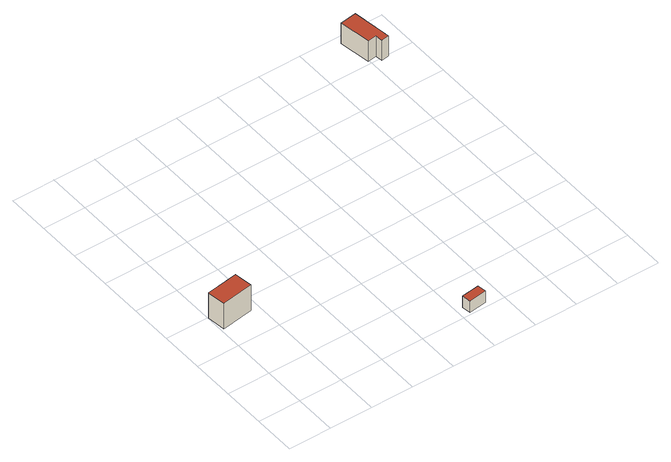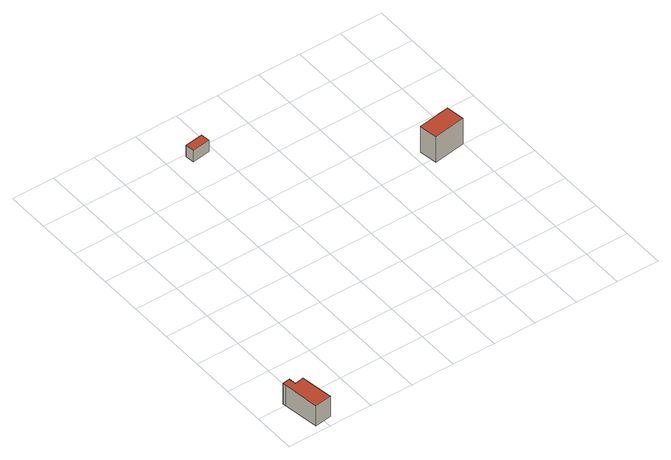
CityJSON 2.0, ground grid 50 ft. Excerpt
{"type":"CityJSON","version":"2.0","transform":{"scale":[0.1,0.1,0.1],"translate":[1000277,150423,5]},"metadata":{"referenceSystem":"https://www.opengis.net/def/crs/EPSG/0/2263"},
"CityObjects":{
"building1":{"type":"Building","attributes":{"name":"Bldg_2210018862","BIN":"3246548"},"geometry":[{"type":"MultiSurface","lod":"2","boundaries":[[[0,1,2,3]],[[4,5,6,7]],[[0,3,7,6]],[[1,0,6,5]],[[2,1,5,4]],[[3,2,4,7]]],"semantics":{"surfaces":[{"type":"RoofSurface","BIN":"3246548"},{"type":"GroundSurface"},{"type":"WallSurface"}],"values":[0,1,2,2,2,2]}}]},
"building2":{"type":"Building","attributes":{"name":"Bldg_2511022047","BIN":"3377973"},"geometry":[{"type":"MultiSurface","lod":"2","boundaries":[[[8,9,10,11]],[[12,13,14,15]],[[8,11,15,14]],[[9,8,14,13]],[[10,9,13,12]],[[11,10,12,15]]],"semantics":{"surfaces":[{"type":"RoofSurface","BIN":"3377973"},{"type":"GroundSurface"},{"type":"WallSurface"}],"values":[0,1,2,2,2,2]}}]},
"building3":{"type":"Building","attributes":{"name":"Bldg_2210011804","BIN":"3246612"},"geometry":[{"type":"MultiSurface","lod":"2","boundaries":[[[16,17,18,19,20,21,22]],[[23,24,25,26,27,28,29]],[[16,22,29,28]],[[17,16,28,27]],[[18,17,27,26]],[[19,18,26,25]],[[20,19,25,24]],[[21,20,24,23]],[[22,21,23,29]]],"semantics":{"surfaces":[{"type":"RoofSurface","BIN":"3246612"},{"type":"GroundSurface"},{"type":"WallSurface"}],"values":[0,1,2,2,2,2,2,2,2]}}]}
},
"vertices":[
[375,1548,341],[3,1494,341],[34,1280,341],[406,1333,341],[34,1280,5],[3,1494,5],[375,1548,5],[406,1333,5],
[2282,141,175],[2069,115,175],[2082,9,175],[2295,36,175],[2082,9,27],[2069,115,27],[2282,141,27],[2295,36,27],
[3618,3925,287],[3425,3897,287],[3479,3527,287],[3584,3542,287],[3596,3457,287],[3684,3469,287],[3678,3511,287],[3684,3469,20],[3596,3457,20],[3584,3542,20],[3479,3527,20],[3425,3897,20],[3618,3925,20],[3678,3511,20]
]}
